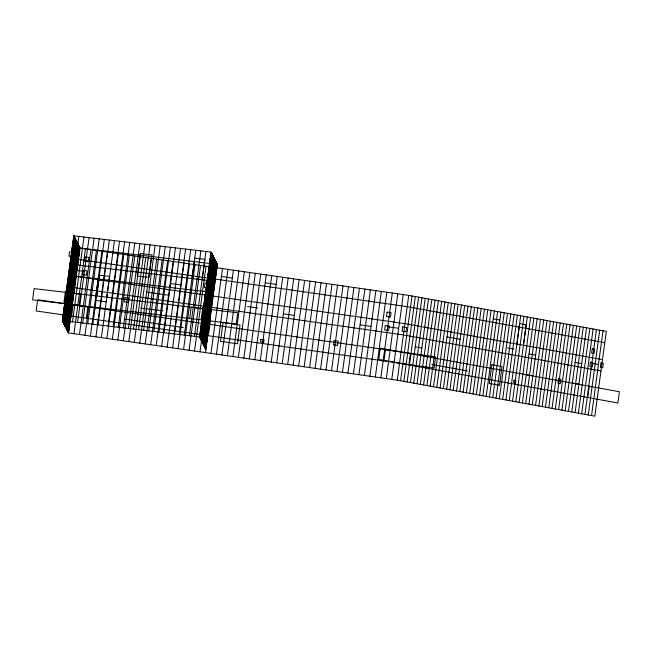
<?xml version="1.0" encoding="UTF-8"?>
<svg xmlns="http://www.w3.org/2000/svg" width="652" height="652" viewBox="0 0 652 652"><rect width="100%" height="100%" fill="white"/><g stroke="black" fill="none" stroke-linecap="round" stroke-linejoin="round"><path stroke-width="0.98" d="M73.79 235.82L79.976 248.119L408.731 295.364L606.303 331.371L594.836 416.18L397.272 380.173L68.509 332.927L62.323 320.629L73.79 235.82L211.028 252.096L217.206 264.386L205.739 349.195L199.561 336.905L211.028 252.096M62.429 320.841L73.896 236.024M62.535 321.045L74.002 236.236M62.633 321.249L74.1 236.44M62.739 321.452L74.206 236.643M62.845 321.656L74.312 236.847M62.942 321.86L74.409 237.051M63.048 322.064L74.515 237.255M63.154 322.275L74.621 237.458M63.252 322.479L74.719 237.67M63.358 322.683L74.825 237.874M63.456 322.887L74.923 238.078M63.562 323.09L75.029 238.282M63.668 323.294L75.135 238.485M63.872 323.71L75.233 238.689M63.977 323.914L75.445 239.097M64.075 324.117L75.542 239.308M64.181 324.321L75.648 239.512M64.287 324.525L75.754 239.716M64.385 324.729L75.852 239.92M64.491 324.932L75.958 240.123M64.589 325.144L76.056 240.327M64.695 325.348L76.162 240.531M64.801 325.552L76.268 240.743M64.898 325.755L76.365 240.947M65.004 325.959L76.471 241.15M65.11 326.163L76.577 241.354M65.208 326.367L76.675 241.558M65.314 326.57L76.781 241.762M65.42 326.782L76.887 241.965M65.518 326.986L76.985 242.177M65.624 327.19L77.091 242.381M65.722 327.394L77.189 242.585M65.828 327.597L77.295 242.788M65.933 327.801L77.401 242.992M66.137 328.217L77.498 243.196M66.243 328.421L77.71 243.612M66.341 328.624L77.808 243.815M66.447 328.828L78.876 236.423M66.553 329.032L78.02 244.223M66.651 329.236L78.118 244.427M66.757 329.439L78.224 244.63M66.854 329.651L78.321 244.834M66.96 329.855L78.427 245.038M67.066 330.059L78.533 245.25M67.164 330.262L78.631 245.454M67.27 330.466L78.737 245.657M67.376 330.67L78.843 245.861M67.474 330.874L78.941 246.065M67.58 331.077L79.047 246.269M67.686 331.289L79.153 246.472M67.784 331.493L79.251 246.684M67.889 331.697L79.357 246.888M67.987 331.901L79.454 247.092M68.093 332.104L79.56 247.295M68.297 332.512L79.666 247.499M68.403 332.724L79.87 247.907M68.509 332.927L79.976 248.119M72.494 321.835L83.961 237.026M73.986 333.71L85.453 248.901M79.128 305.38L80.652 294.125L34.124 288.608L32.6 299.863L236.22 324.003L237.735 312.748L191.207 307.239L189.691 318.486M77.572 322.438L89.039 237.63M79.462 334.5L90.93 249.692M82.657 323.042L94.124 238.233M86.317 318.184L87.841 306.929L37.686 299.724L36.162 310.971L434.085 368.168L435.601 356.913L385.446 349.7L383.922 360.955M84.947 335.291L96.414 250.474M87.743 323.645L99.21 238.836M90.424 336.073L101.891 251.264M92.82 324.248L104.287 239.439M96.692 295.935L99.495 275.225L109.577 276.415L106.773 297.133M95.901 336.864L107.368 252.055M97.906 324.851L109.373 240.042M101.386 337.646L114.459 240.645M108.069 326.057L119.536 241.248M106.863 338.437L118.33 253.628M113.155 326.66L124.622 241.851M112.34 339.227L123.807 254.419M118.24 327.263L129.707 242.454M117.816 340.01L129.283 255.201M123.318 327.866L134.785 243.057M123.301 340.8L134.768 255.992M128.403 328.469L139.87 243.652M128.778 341.591L140.245 256.774M133.489 329.073L144.956 244.255M134.255 342.373L145.722 257.564M138.566 329.676L150.033 244.859M139.74 343.164L151.207 258.355M143.652 330.271L155.119 245.462M145.217 343.954L156.684 259.137M148.737 330.874L160.205 246.065M150.694 344.737L162.161 259.928M153.815 331.477L165.282 246.668M156.178 345.527L167.645 260.718M158.901 332.08L170.368 247.271M161.655 346.31L173.122 261.501M163.986 332.683L175.445 247.874M167.132 347.1L180.531 248.477M174.149 333.889L185.616 249.08M172.617 347.891L184.084 263.074M179.227 334.492L190.694 249.683M178.094 348.673L189.561 263.864M184.312 335.095L195.779 250.286M192.006 278.518L194.752 258.176L204.842 259.374L202.087 279.708M183.571 349.464L195.038 264.655M189.398 335.698L200.865 250.89M189.056 350.254L200.523 265.437M194.475 336.302L205.942 251.493M194.532 351.037L205.999 266.228M199.667 337.108L211.134 252.3M199.765 337.312L211.232 252.503M199.871 337.516L211.338 252.707M199.977 337.72L211.444 252.911M200.074 337.932L211.541 253.115M200.18 338.135L211.647 253.318M200.286 338.339L211.753 253.53M200.384 338.543L211.851 253.734M200.49 338.747L211.957 253.938M200.588 338.95L212.055 254.141M200.694 339.154L212.161 254.345M200.8 339.358L212.267 254.549M200.897 339.57L212.365 254.753M201.003 339.773L212.47 254.965M201.109 339.977L212.576 255.168M201.207 340.181L212.674 255.372M201.313 340.385L212.78 255.576M200.009 351.827L212.886 255.78M201.517 340.792L212.984 255.983M201.721 341.208L213.09 256.187M201.827 341.412L213.294 256.603M201.933 341.615L213.4 256.807M202.03 341.819L213.497 257.01M202.136 342.023L213.603 257.214M202.242 342.227L213.709 257.418M202.34 342.439L213.807 257.622M202.446 342.642L213.913 257.825M202.552 342.846L214.019 258.037M202.65 343.05L214.117 258.241M202.756 343.254L214.223 258.445M202.853 343.457L214.321 258.648M202.959 343.661L214.427 258.852M203.065 343.865L214.532 259.056M203.163 344.077L214.63 259.26M203.269 344.28L214.736 259.472M203.375 344.484L214.842 259.675M203.473 344.688L214.94 259.879M203.579 344.892L215.046 260.083M203.685 345.095L215.152 260.287M203.889 345.511L215.25 260.49M203.986 345.715L215.453 260.906M204.092 345.919L215.559 261.11M204.198 346.122L215.665 261.313M204.296 346.326L215.763 261.517M204.402 346.53L215.869 261.721M204.508 346.734L215.975 261.925M204.606 346.945L216.073 262.128M204.712 347.149L216.179 262.332M204.818 347.353L216.285 262.544M204.915 347.557L216.382 262.748M205.021 347.76L216.488 262.952M205.127 347.964L216.586 263.155M205.225 348.168L216.692 263.359M205.331 348.372L216.798 263.563M205.429 348.584L216.896 263.767M205.535 348.787L217.002 263.978M205.641 348.991L217.108 264.182M205.494 352.61L216.953 267.801M210.971 353.4L222.438 268.591M216.448 354.191L227.915 269.374M221.924 354.973L233.392 270.164M227.409 355.764L238.876 270.955M232.886 356.554L244.353 271.737M238.363 357.337L249.83 272.528M243.848 358.127L255.315 273.318M249.325 358.91L260.792 274.101M254.802 359.7L266.269 274.891M260.287 360.491L271.754 275.682M265.763 361.273L277.23 276.464M271.24 362.064L282.707 277.255M276.725 362.854L288.192 278.037M282.202 363.637L293.669 278.828M287.679 364.427L299.146 279.618M293.164 365.21L304.631 280.401M298.64 366L310.107 281.191M304.117 366.791L315.584 281.982M309.594 367.573L321.061 282.764M315.079 368.364L326.546 283.555M320.556 369.154L332.023 284.337M326.033 369.937L337.5 285.128M331.518 370.727L342.985 285.918M336.994 371.51L348.461 286.701M342.471 372.3L353.938 287.491M347.956 373.091L359.423 288.282M353.433 373.873L364.9 289.064M358.91 374.664L370.377 289.855M364.395 375.454L375.862 290.637M369.871 376.237L381.338 291.428M375.348 377.027L386.815 292.218M380.833 377.818L392.3 293.001M386.31 378.6L397.777 293.791M391.787 379.391L403.254 294.582M397.272 380.173L408.731 295.364M400.564 380.776L412.031 295.967M403.857 381.379L415.324 296.562M408.885 364.9L410.41 353.653M407.15 381.974L418.617 297.165M410.442 382.577L421.909 297.768M413.735 383.18L425.202 298.363M417.027 383.775L428.494 298.966M420.32 384.378L431.787 299.57M423.613 384.973L435.08 300.164M426.905 385.577L438.372 300.768M430.198 386.18L441.665 301.363M433.49 386.775L444.957 301.966M436.783 387.378L448.25 302.569M440.076 387.973L451.543 303.164M443.368 388.576L454.835 303.767M446.661 389.179L458.128 304.37M449.953 389.774L461.42 304.965M453.246 390.377L464.713 305.568M456.539 390.98L468.006 306.163M459.831 391.575L471.298 306.766M463.124 392.178L474.591 307.369M466.416 392.773L477.883 307.964M469.709 393.376L481.176 308.567M473.002 393.979L484.469 309.17M476.294 394.574L487.761 309.765M479.587 395.177L491.054 310.368M482.879 395.78L494.346 310.963M486.172 396.375L497.639 311.566M489.465 396.978L500.932 312.169M492.757 397.573L504.224 312.764M496.05 398.176L507.517 313.368M499.342 398.779L510.809 313.962M502.643 399.374L514.102 314.566M505.936 399.978L517.403 315.169M509.228 400.581L520.695 315.764M516.906 343.995L519.652 323.661L526.188 324.851L523.434 345.185M512.521 401.176L523.988 316.367M515.813 401.779L527.281 316.97M519.106 402.374L530.573 317.565M522.399 402.977L533.866 318.168M525.691 403.58L537.158 318.763M528.984 404.175L540.451 319.366M532.276 404.778L543.744 319.969M535.569 405.381L547.036 320.564M538.862 405.976L550.329 321.167M542.154 406.579L553.621 321.77M545.447 407.174L556.914 322.365M548.739 407.777L560.207 322.968M552.032 408.38L563.499 323.563M555.325 408.975L566.792 324.166M558.617 409.578L570.084 324.769M561.91 410.173L573.377 325.364M565.202 410.776L576.67 325.967M568.495 411.379L579.962 326.57M571.788 411.974L583.255 327.165M575.08 412.577L586.547 327.769M578.373 413.181L589.84 328.363M581.665 413.775L593.133 328.967M584.958 414.379L596.425 329.57M587.737 397.492L589.261 386.237M588.251 414.974L599.718 330.165M591.543 415.577L603.01 330.768M73.26 252.308L69.552 251.868L68.957 256.212L72.674 256.652M208.673 283.473L204.964 283.033L204.369 287.385L208.086 287.817M74.385 270.156L83.888 271.281M170.653 283.661L180.734 284.851M66.145 292.365L203.383 308.632M140.416 308.127L162.845 310.784M62.323 320.629L199.561 336.905M221.411 276.481L232.283 278.045M265.25 282.781L276.122 284.345M108.974 281.151L98.11 279.586L95.306 300.303L106.178 301.868M146.676 292.08L168.786 295.258M247.524 306.57L257.768 308.046M388.38 326.815L398.616 328.29M283.392 313.824L294.264 315.389M360.108 324.851L370.98 326.416M72.331 304.655L401.094 351.909M124.165 319.04L183.285 327.54M493.311 318.861L499.839 320.05M604.779 342.675L407.207 306.676L78.444 259.423L72.266 247.132L209.496 263.4L215.682 275.69M602.481 359.635L404.908 323.637L76.154 276.383L69.968 264.093L207.206 280.36L213.383 292.658M446.995 336.888L460.288 339.309M507.606 347.932L513.76 349.056M592.252 363.36L598.406 364.476M529.049 353.946L535.585 355.144M575.154 362.349L581.682 363.539M600.957 370.947L403.384 334.941L74.621 287.695L68.444 275.405L205.673 291.672L211.859 303.962M415.3 346.799L421.836 347.997M526.254 374.664L532.782 375.854M572.35 383.066L578.886 384.256M431.877 364.484L467.402 370.955M207.809 288.477L208.224 289.301M206.7 310.572L207.026 311.208M203.457 317.41L204.565 319.619M204.166 329.358L204.483 329.993M75.64 279.855L75.053 284.207M70.571 272.21L70.986 273.033M69.471 294.305L69.788 294.94M66.219 301.134L67.335 303.351M64.915 304.239L63.969 302.365L65.493 291.11L72.975 305.992L71.451 317.239L70.506 315.364M64.621 303.669L70.799 315.959M66.928 313.09L67.246 313.718M83.277 270.384L82.69 274.728L86.398 275.168L86.985 270.825L83.277 270.384M85.094 256.961L84.499 261.305L88.216 261.745L88.802 257.401L85.094 256.961M125.029 297.573L124.442 301.925L128.151 302.365L128.737 298.013L125.029 297.573M140.27 253.498L137.213 276.073L148.949 277.459L151.998 254.891L140.27 253.498M202.723 307.385L201.207 318.632L208.689 333.514L210.205 322.259L202.723 307.385M223.033 322.569L220.49 341.355L237.475 343.791L240.017 325.006L223.033 322.569M260.824 339.456L260.498 341.852L263.734 342.324L264.06 339.92L260.824 339.456M334.101 340.507L333.514 344.851L337.516 345.43L338.103 341.077L334.101 340.507M380.263 348.16L378.747 359.407L617.876 402.985L619.4 391.73L380.263 348.16M385.267 325.544L384.68 329.888L388.682 330.466L389.268 326.114L385.267 325.544M387.084 312.121L386.489 316.464L390.491 317.043L391.078 312.691L387.084 312.121M402.634 326.921L402.048 331.265L406.049 331.844L406.636 327.491L402.634 326.921M491.852 364.68L489.318 383.466L499.522 385.324L502.064 366.538L491.852 364.68M513.955 380.222L513.629 382.618L515.577 382.977L515.903 380.572L513.955 380.222M558.503 378.804L557.908 383.156L560.312 383.588L560.907 379.244L558.503 378.804M590.427 362.194L589.84 366.538L592.244 366.978L592.831 362.634L590.427 362.194M592.244 348.771L591.657 353.115L594.053 353.555L594.648 349.211L592.244 348.771M600.924 362.977L600.337 367.329L602.741 367.769L603.328 363.417L600.924 362.977"/></g></svg>
